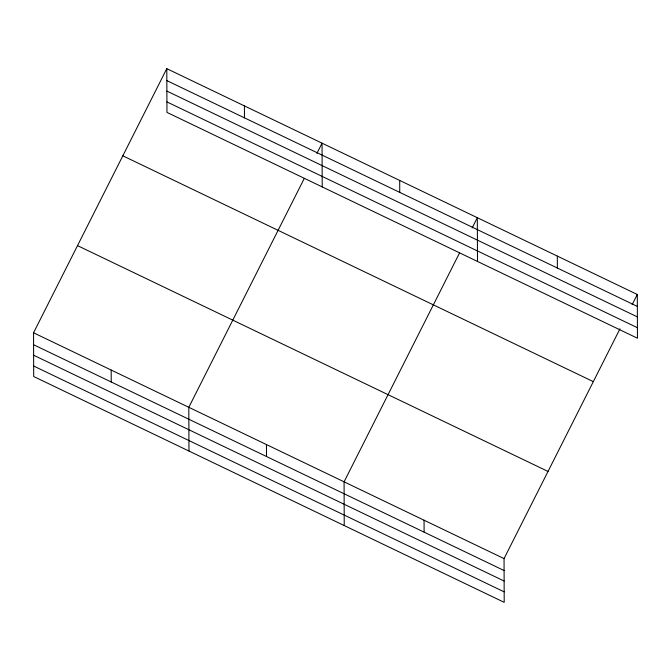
<?xml version="1.0" encoding="UTF-8"?>
<svg xmlns="http://www.w3.org/2000/svg" width="671" height="671" viewBox="0 0 671 671"><rect width="100%" height="100%" fill="white"/><g stroke="black" fill="none" stroke-linecap="round" stroke-linejoin="round"><path stroke-width="1.01" d="M619.987 328.782L504.047 558.607L504.206 602.348L33.701 376.523L33.55 332.782L166.794 68.652L637.299 294.477L637.45 338.218L166.953 112.392L166.794 68.652M304.29 178.411L188.811 407.305L188.97 451.046M316.913 153.374L322.063 143.175L322.214 186.915M459.551 252.933L344.08 481.828L344.231 525.569M472.183 227.897L477.324 217.698L477.484 261.438M632.149 304.676L637.299 294.477M166.836 80.595L637.341 306.412M166.878 91.088L637.375 316.905M166.911 101.9L637.416 327.716M122.827 155.815L593.323 381.64M77.517 245.62L548.022 471.445M33.55 332.782L504.047 558.607M33.592 344.726L504.089 570.543M33.625 355.219L504.131 581.044M33.667 366.03L504.164 591.856M557.316 256.087L557.358 268.023M424.064 520.218L424.106 532.153M399.698 180.432L399.74 192.376M266.446 444.571L266.488 456.506M244.429 105.909L244.47 117.853M111.185 370.048L111.227 381.984"/></g></svg>
